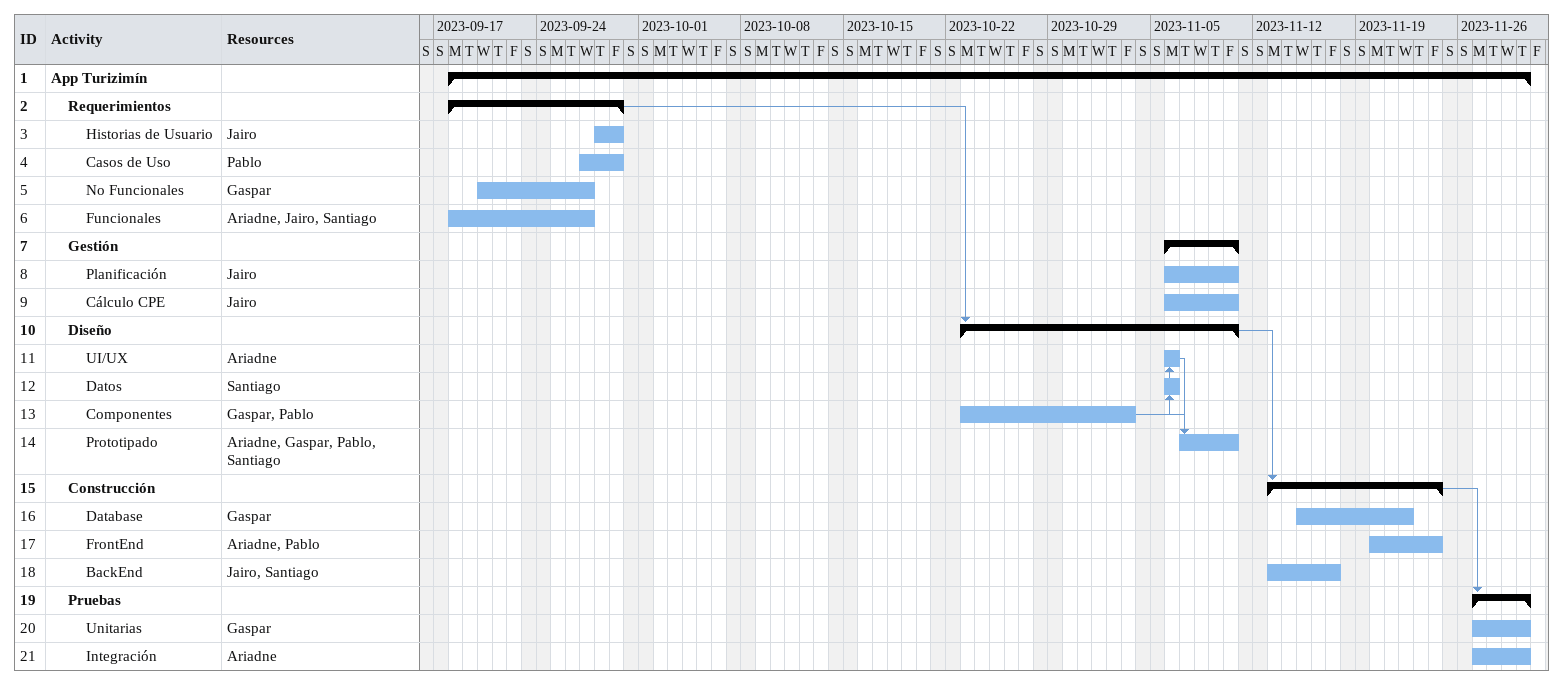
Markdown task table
| ID | Level | Task | Start | Finish | Predecessors | Resources |
|---|---|---|---|---|---|---|
| 1 | 1 | **App Turizimín** | 2023-09-18 | 2023-11-30 |  |  |
| 2 | 2 | **Requerimientos** | 2023-09-18 | 2023-09-29 |  |  |
| 3 | 3 | Historias de Usuario | 2023-09-28 | 2023-09-29 |  | Jairo |
| 4 | 3 | Casos de Uso | 2023-09-27 | 2023-09-29 |  | Pablo |
| 5 | 3 | No Funcionales | 2023-09-20 | 2023-09-27 |  | Gaspar |
| 6 | 3 | Funcionales | 2023-09-18 | 2023-09-27 |  | Ariadne, Jairo, Santiago |
| 7 | 2 | **Gestión** | 2023-11-06 | 2023-11-10 |  |  |
| 8 | 3 | Planificación | 2023-11-06 | 2023-11-10 |  | Jairo |
| 9 | 3 | Cálculo CPE | 2023-11-06 | 2023-11-10 |  | Jairo |
| 10 | 2 | **Diseño** | 2023-10-23 | 2023-11-10 | 2 |  |
| 11 | 3 | UI/UX | 2023-11-06 | 2023-11-06 | 13 | Ariadne |
| 12 | 3 | Datos | 2023-11-06 | 2023-11-06 | 13 | Santiago |
| 13 | 3 | Componentes | 2023-10-23 | 2023-11-03 |  | Gaspar, Pablo |
| 14 | 3 | Prototipado | 2023-11-07 | 2023-11-10 | 11, 13 | Ariadne, Gaspar, Pablo, Santiago |
| 15 | 2 | **Construcción** | 2023-11-13 | 2023-11-24 | 10 |  |
| 16 | 3 | Database | 2023-11-15 | 2023-11-22 |  | Gaspar |
| 17 | 3 | FrontEnd | 2023-11-20 | 2023-11-24 |  | Ariadne, Pablo |
| 18 | 3 | BackEnd | 2023-11-13 | 2023-11-17 |  | Jairo, Santiago |
| 19 | 2 | **Pruebas** | 2023-11-27 | 2023-11-30 | 15 |  |
| 20 | 3 | Unitarias | 2023-11-27 | 2023-11-30 |  | Gaspar |
| 21 | 3 | Integración | 2023-11-27 | 2023-11-30 |  | Ariadne |
